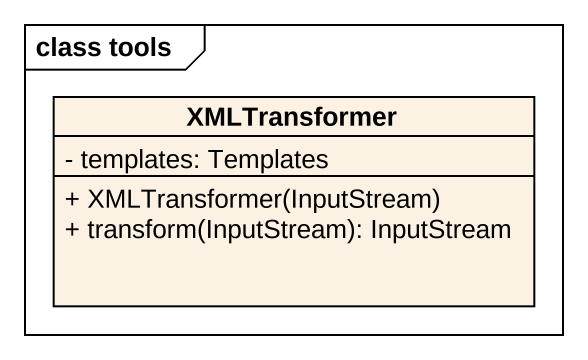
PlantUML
@startuml
mainframe class tools
hide circle
hide empty members
skinparam classAttributeIconSize 0
class XMLTransformer {
  - templates: Templates
  + XMLTransformer(InputStream)
  + transform(InputStream): InputStream
}
@enduml
